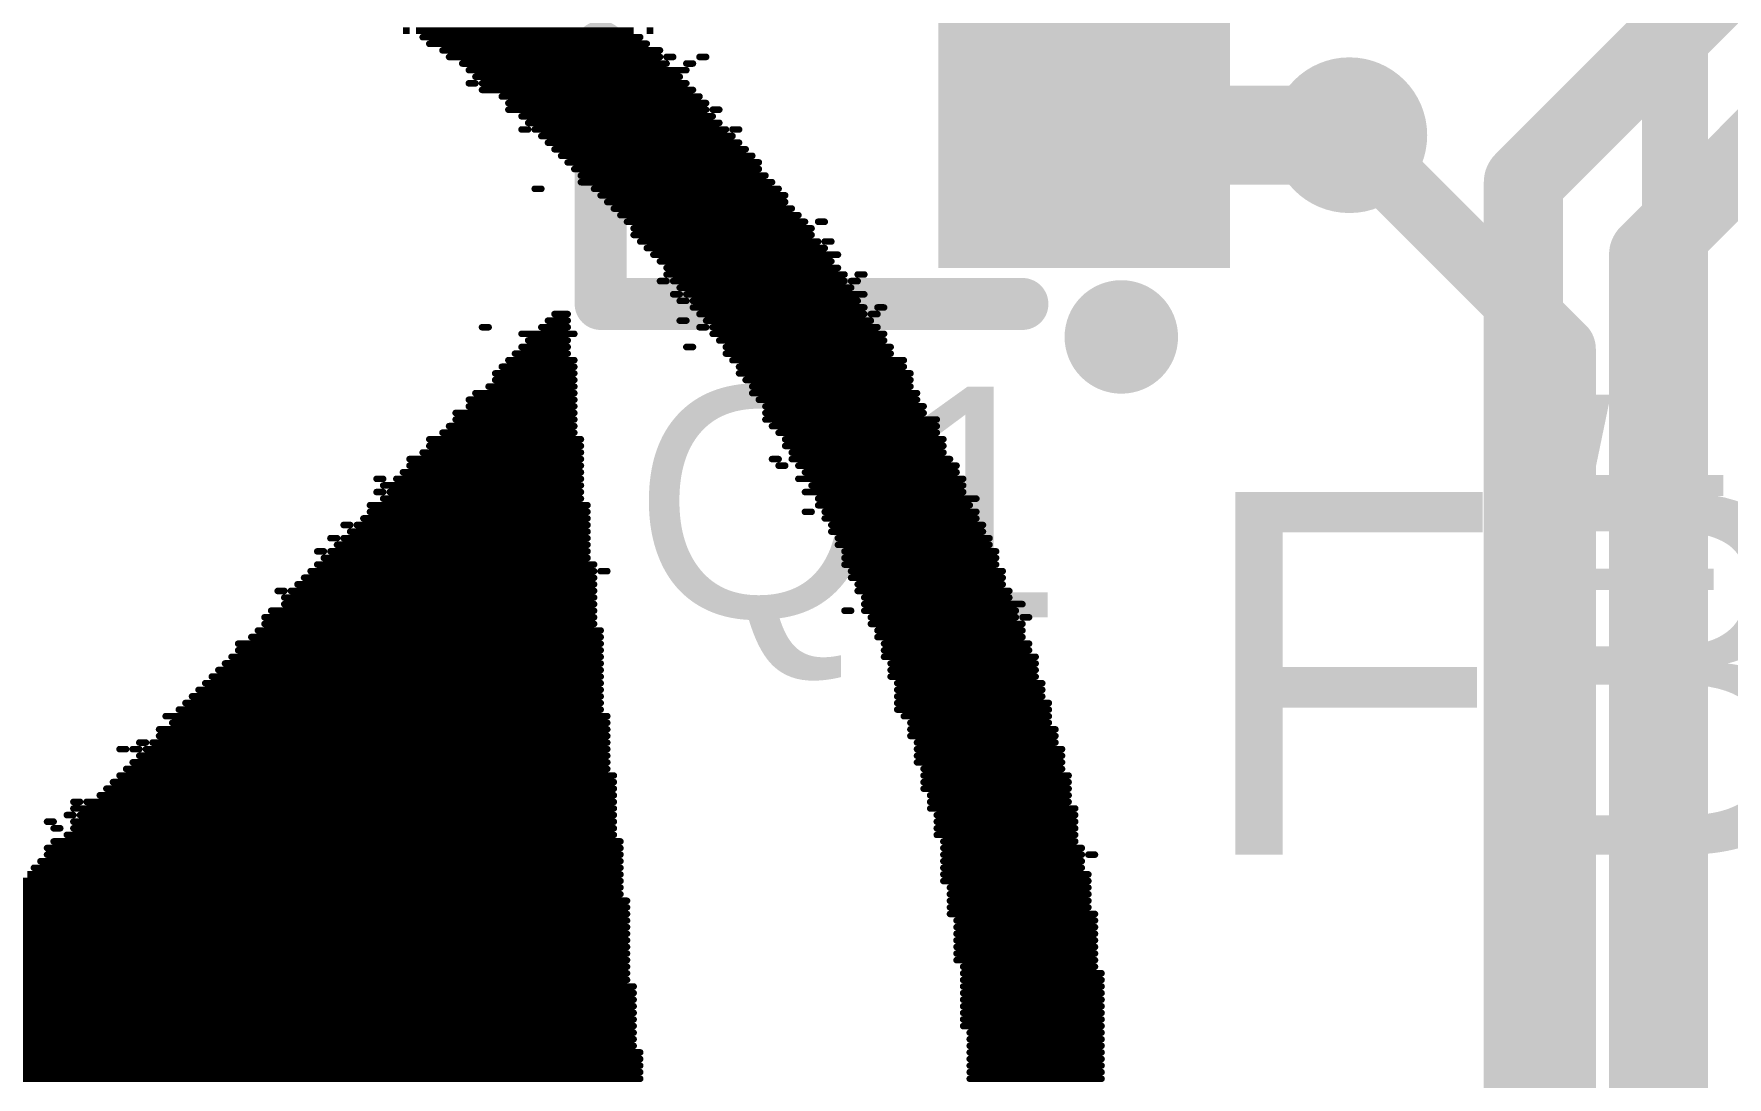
# Model space of a CAD drawing. Header units: millimetres. Extents: x -1.41 to 1.31, y -0.13 to 2.68.
# Drawn here: x 0.245 to 0.5019, y 1.8962 to 2.0545 of the extents above; entities that cross this region are included whole.
import ezdxf

# ---------------------------------------------------------------- set-up
doc = ezdxf.new("R2010")
doc.units = ezdxf.units.MM
doc.header["$MEASUREMENT"] = 0
for name, color, linetype in [('BottomLayer', 5, 'Continuous'), ('BottomOverlay', 54, 'Continuous'), ('Mechanical2', 216, 'Continuous'), ('TopLayer', 1, 'Continuous'), ('TopOverlay', 2, 'Continuous'), ('TopPaste', 8, 'Continuous'), ('TopSolder', 216, 'Continuous'), ('ViaHoleLayer', 16, 'Continuous')]:
    doc.layers.add(name, color=color, linetype=linetype)
doc.styles.add('Arial', font='', dxfattribs={"height": 0.2})
doc.styles.get('Arial').set_extended_font_data('Arial')

# ---------------------------------------------------------------- blocks, each defined once
blk = doc.blocks.new('SOT_23_61')
at = {"layer": 'TopLayer'}
for points in [[(-0.01614, 0.05748), (0.01614, 0.05748), (0.01614, 0.02126), (-0.01614, 0.02126)], [(-0.05354, -0.02126), (-0.02126, -0.02126), (-0.02126, -0.05748), (-0.05354, -0.05748)], [(0.02126, -0.02126), (0.05354, -0.02126), (0.05354, -0.05748), (0.02126, -0.05748)]]:
    blk.add_hatch(color=1, dxfattribs=at).paths.add_polyline_path(points)
at = {"layer": 'TopPaste'}
for points in [[(-0.01614, 0.05748), (0.01614, 0.05748), (0.01614, 0.02126), (-0.01614, 0.02126)], [(-0.05354, -0.02126), (-0.02126, -0.02126), (-0.02126, -0.05748), (-0.05354, -0.05748)], [(0.02126, -0.02126), (0.05354, -0.02126), (0.05354, -0.05748), (0.02126, -0.05748)]]:
    blk.add_hatch(color=8, dxfattribs=at).paths.add_polyline_path(points)
at = {"layer": 'TopSolder'}
for points in [[(-0.02014, 0.06148), (0.02014, 0.06148), (0.02014, 0.01726), (-0.02014, 0.01726)], [(-0.05754, -0.01726), (-0.01726, -0.01726), (-0.01726, -0.06148), (-0.05754, -0.06148)], [(0.01726, -0.01726), (0.05754, -0.01726), (0.05754, -0.06148), (0.01726, -0.06148)]]:
    blk.add_hatch(color=216, dxfattribs=at).paths.add_polyline_path(points)
at = {"layer": 'TopOverlay', "const_width": 0.00787}
for points in [[(-0.063, 0.034), (-0.063, -0.03)], [(-0.063, 0.034), (-0.024, 0.034)], [(0.024, 0.034), (0.063, 0.034)], [(0.063, 0.034), (0.063, -0.03)], [(-0.013, -0.033), (0.013, -0.033)]]:
    blk.add_lwpolyline(points, dxfattribs=at)
at = {"layer": 'TopOverlay'}
for points, const_width in [([(-0.06497, 0.034, 1), (-0.06103, 0.034, 1)], 0.00394), ([(-0.06497, 0.034, 1), (-0.06103, 0.034, 1)], 0.00394), ([(-0.02597, 0.034, 1), (-0.02203, 0.034, 1)], 0.00394), ([(0.02203, 0.034, 1), (0.02597, 0.034, 1)], 0.00394), ([(0.06103, 0.034, 1), (0.06497, 0.034, 1)], 0.00394), ([(0.06103, 0.034, 1), (0.06497, 0.034, 1)], 0.00394), ([(-0.06497, -0.03, 1), (-0.06103, -0.03, 1)], 0.00394), ([(0.06103, -0.03, 1), (0.06497, -0.03, 1)], 0.00394), ([(-0.01497, -0.033, 1), (-0.01103, -0.033, 1)], 0.00394), ([(0.01103, -0.033, 1), (0.01497, -0.033, 1)], 0.00394), ([(-0.06439, -0.045, 1), (-0.07161, -0.045, 1)], 0.01), ([(-0.07411, -0.045, 1), (-0.06911, -0.045, 1)], 0.005), ([(-0.06689, -0.045, 1), (-0.06189, -0.045, 1)], 0.005)]:
    blk.add_lwpolyline(points, format="xyb", close=True, dxfattribs=dict(at, const_width=const_width))

msp = doc.modelspace()

# ---------------------------------------------------------------- hatches: boundary and pattern name
at = {"layer": 'BottomLayer'}
h = msp.add_hatch(color=5, dxfattribs=at)
edge = h.paths.add_edge_path()
edge.add_arc((0.4446, 2.03913), 0.01181, 0, 360)
at = {"layer": 'TopLayer'}
h = msp.add_hatch(color=1, dxfattribs=at)
edge = h.paths.add_edge_path()
edge.add_arc((0.4446, 2.03913), 0.01181, 0, 360)
at = {"layer": 'ViaHoleLayer'}
h = msp.add_hatch(color=16, dxfattribs=at)
edge = h.paths.add_edge_path()
edge.add_arc((0.4446, 2.03913), 0.00591, 0, 360)

# ---------------------------------------------------------------- linework, layer by layer
at = {"layer": 'BottomLayer', "const_width": 0.01}
for points in [[(0.494, 1.343), (0.494, 2.13472)], [(0.4446, 2.03913), (0.477, 2.00672)], [(0.477, 1.351), (0.477, 2.00672)]]:
    msp.add_lwpolyline(points, dxfattribs=at)
at = {"layer": 'BottomLayer', "const_width": 0.005}
for points in [[(0.4421, 2.03913, 1), (0.4471, 2.03913, 1)], [(0.4745, 2.00672, 1), (0.4795, 2.00672, 1)], [(0.4745, 2.00672, 1), (0.4795, 2.00672, 1)]]:
    msp.add_lwpolyline(points, format="xyb", close=True, dxfattribs=at)
at = {"layer": 'BottomOverlay', "const_width": 0.001}
for points in [[(0.301, 2.055), (0.302, 2.055)], [(0.303, 2.055), (0.336, 2.055)], [(0.338, 2.055), (0.339, 2.055)], [(0.304, 2.054), (0.337, 2.054)], [(0.305, 2.053), (0.338, 2.053)], [(0.307, 2.052), (0.34, 2.052)], [(0.308, 2.051), (0.34, 2.051)], [(0.31, 2.05), (0.341, 2.05)], [(0.341, 2.051), (0.342, 2.051)], [(0.344, 2.05), (0.345, 2.05)], [(0.346, 2.051), (0.347, 2.051)], [(0.311, 2.049), (0.344, 2.049)], [(0.312, 2.048), (0.343, 2.048)], [(0.311, 2.047), (0.312, 2.047)], [(0.313, 2.047), (0.344, 2.047)], [(0.313, 2.046), (0.345, 2.046)], [(0.316, 2.045), (0.346, 2.045)], [(0.317, 2.044), (0.347, 2.044)], [(0.317, 2.043), (0.347, 2.043)], [(0.348, 2.043), (0.349, 2.043)], [(0.319, 2.042), (0.348, 2.042)], [(0.319, 2.04), (0.32, 2.04)], [(0.32, 2.041), (0.349, 2.041)], [(0.321, 2.04), (0.35, 2.04)], [(0.351, 2.04), (0.352, 2.04)], [(0.322, 2.039), (0.351, 2.039)], [(0.323, 2.038), (0.352, 2.038)], [(0.324, 2.037), (0.353, 2.037)], [(0.325, 2.036), (0.354, 2.036)], [(0.326, 2.035), (0.355, 2.035)], [(0.327, 2.034), (0.355, 2.034)], [(0.328, 2.033), (0.356, 2.033)], [(0.328, 2.032), (0.357, 2.032)], [(0.321, 2.031), (0.322, 2.031)], [(0.33, 2.031), (0.358, 2.031)], [(0.331, 2.03), (0.359, 2.03)], [(0.332, 2.029), (0.359, 2.029)], [(0.333, 2.028), (0.36, 2.028)], [(0.334, 2.027), (0.361, 2.027)], [(0.335, 2.026), (0.362, 2.026)], [(0.336, 2.025), (0.363, 2.025)], [(0.364, 2.026), (0.365, 2.026)], [(0.336, 2.024), (0.363, 2.024)], [(0.337, 2.023), (0.364, 2.023)], [(0.338, 2.022), (0.365, 2.022)], [(0.365, 2.023), (0.366, 2.023)], [(0.339, 2.021), (0.367, 2.021)], [(0.34, 2.02), (0.366, 2.02)], [(0.341, 2.019), (0.367, 2.019)], [(0.34, 2.017), (0.341, 2.017)], [(0.341, 2.018), (0.368, 2.018)], [(0.342, 2.017), (0.368, 2.017)], [(0.369, 2.017), (0.37, 2.017)], [(0.37, 2.018), (0.371, 2.018)], [(0.342, 2.015), (0.343, 2.015)], [(0.343, 2.016), (0.369, 2.016)], [(0.343, 2.014), (0.344, 2.014)], [(0.344, 2.015), (0.371, 2.015)], [(0.345, 2.014), (0.37, 2.014)], [(0.324, 2.012), (0.326, 2.012)], [(0.345, 2.013), (0.371, 2.013)], [(0.346, 2.012), (0.371, 2.012)], [(0.372, 2.012), (0.373, 2.012)], [(0.373, 2.013), (0.374, 2.013)], [(0.313, 2.01), (0.314, 2.01)], [(0.319, 2.009), (0.327, 2.009)], [(0.322, 2.01), (0.326, 2.01)], [(0.323, 2.011), (0.326, 2.011)], [(0.343, 2.011), (0.344, 2.011)], [(0.346, 2.01), (0.347, 2.01)], [(0.347, 2.011), (0.372, 2.011)], [(0.348, 2.01), (0.373, 2.01)], [(0.348, 2.009), (0.374, 2.009)], [(0.319, 2.007), (0.326, 2.007)], [(0.32, 2.008), (0.326, 2.008)], [(0.344, 2.007), (0.345, 2.007)], [(0.349, 2.008), (0.374, 2.008)], [(0.35, 2.007), (0.375, 2.007)], [(0.316, 2.004), (0.327, 2.004)], [(0.317, 2.005), (0.327, 2.005)], [(0.318, 2.006), (0.326, 2.006)], [(0.35, 2.006), (0.375, 2.006)], [(0.351, 2.005), (0.377, 2.005)], [(0.352, 2.004), (0.377, 2.004)], [(0.314, 2.001), (0.327, 2.001)], [(0.315, 2.003), (0.327, 2.003)], [(0.315, 2.002), (0.327, 2.002)], [(0.352, 2.003), (0.378, 2.003)], [(0.353, 2.002), (0.378, 2.002)], [(0.354, 2.001), (0.378, 2.001)], [(0.311, 1.999), (0.327, 1.999)], [(0.312, 2), (0.327, 2)], [(0.354, 2), (0.379, 2)], [(0.355, 1.999), (0.379, 1.999)], [(0.309, 1.997), (0.327, 1.997)], [(0.309, 1.996), (0.327, 1.996)], [(0.311, 1.998), (0.327, 1.998)], [(0.356, 1.998), (0.38, 1.998)], [(0.356, 1.997), (0.38, 1.997)], [(0.356, 1.996), (0.382, 1.996)], [(0.307, 1.994), (0.327, 1.994)], [(0.308, 1.995), (0.327, 1.995)], [(0.357, 1.995), (0.382, 1.995)], [(0.358, 1.994), (0.382, 1.994)], [(0.304, 1.991), (0.328, 1.991)], [(0.305, 1.993), (0.328, 1.993)], [(0.305, 1.992), (0.328, 1.992)], [(0.359, 1.993), (0.383, 1.993)], [(0.359, 1.992), (0.383, 1.992)], [(0.36, 1.991), (0.383, 1.991)], [(0.302, 1.99), (0.328, 1.99)], [(0.302, 1.989), (0.328, 1.989)], [(0.357, 1.99), (0.358, 1.99)], [(0.358, 1.989), (0.359, 1.989)], [(0.36, 1.99), (0.384, 1.99)], [(0.361, 1.989), (0.385, 1.989)], [(0.297, 1.987), (0.298, 1.987)], [(0.298, 1.986), (0.328, 1.986)], [(0.3, 1.987), (0.328, 1.987)], [(0.301, 1.988), (0.328, 1.988)], [(0.361, 1.987), (0.386, 1.987)], [(0.362, 1.988), (0.385, 1.988)], [(0.363, 1.986), (0.386, 1.986)], [(0.296, 1.983), (0.329, 1.983)], [(0.297, 1.985), (0.298, 1.985)], [(0.298, 1.984), (0.328, 1.984)], [(0.299, 1.985), (0.328, 1.985)], [(0.362, 1.985), (0.386, 1.985)], [(0.364, 1.984), (0.388, 1.984)], [(0.364, 1.983), (0.387, 1.983)], [(0.295, 1.981), (0.329, 1.981)], [(0.296, 1.982), (0.329, 1.982)], [(0.362, 1.982), (0.363, 1.982)], [(0.365, 1.982), (0.388, 1.982)], [(0.365, 1.981), (0.388, 1.981)], [(0.29, 1.978), (0.291, 1.978)], [(0.292, 1.98), (0.293, 1.98)], [(0.292, 1.978), (0.329, 1.978)], [(0.293, 1.979), (0.329, 1.979)], [(0.294, 1.98), (0.329, 1.98)], [(0.366, 1.98), (0.389, 1.98)], [(0.366, 1.979), (0.389, 1.979)], [(0.367, 1.978), (0.39, 1.978)], [(0.288, 1.976), (0.289, 1.976)], [(0.29, 1.976), (0.329, 1.976)], [(0.291, 1.977), (0.329, 1.977)], [(0.367, 1.977), (0.39, 1.977)], [(0.368, 1.976), (0.391, 1.976)], [(0.287, 1.973), (0.33, 1.973)], [(0.288, 1.974), (0.33, 1.974)], [(0.289, 1.975), (0.329, 1.975)], [(0.331, 1.973), (0.332, 1.973)], [(0.368, 1.975), (0.391, 1.975)], [(0.368, 1.974), (0.391, 1.974)], [(0.369, 1.973), (0.392, 1.973)], [(0.285, 1.971), (0.33, 1.971)], [(0.286, 1.972), (0.33, 1.972)], [(0.369, 1.972), (0.392, 1.972)], [(0.37, 1.971), (0.392, 1.971)], [(0.282, 1.97), (0.283, 1.97)], [(0.283, 1.969), (0.33, 1.969)], [(0.283, 1.968), (0.33, 1.968)], [(0.284, 1.97), (0.33, 1.97)], [(0.37, 1.97), (0.393, 1.97)], [(0.371, 1.969), (0.393, 1.969)], [(0.371, 1.968), (0.395, 1.968)], [(0.28, 1.966), (0.33, 1.966)], [(0.28, 1.965), (0.33, 1.965)], [(0.281, 1.967), (0.33, 1.967)], [(0.368, 1.967), (0.369, 1.967)], [(0.371, 1.967), (0.394, 1.967)], [(0.372, 1.966), (0.394, 1.966)], [(0.372, 1.965), (0.395, 1.965)], [(0.395, 1.966), (0.396, 1.966)], [(0.278, 1.963), (0.331, 1.963)], [(0.279, 1.964), (0.331, 1.964)], [(0.373, 1.964), (0.395, 1.964)], [(0.373, 1.963), (0.395, 1.963)], [(0.275, 1.96), (0.331, 1.96)], [(0.276, 1.962), (0.331, 1.962)], [(0.276, 1.961), (0.331, 1.961)], [(0.374, 1.962), (0.396, 1.962)], [(0.374, 1.961), (0.396, 1.961)], [(0.374, 1.96), (0.397, 1.96)], [(0.273, 1.958), (0.331, 1.958)], [(0.274, 1.959), (0.331, 1.959)], [(0.375, 1.959), (0.397, 1.959)], [(0.375, 1.958), (0.397, 1.958)], [(0.27, 1.955), (0.331, 1.955)], [(0.271, 1.956), (0.331, 1.956)], [(0.272, 1.957), (0.331, 1.957)], [(0.375, 1.957), (0.397, 1.957)], [(0.376, 1.956), (0.398, 1.956)], [(0.376, 1.955), (0.398, 1.955)], [(0.268, 1.953), (0.331, 1.953)], [(0.269, 1.954), (0.331, 1.954)], [(0.376, 1.954), (0.398, 1.954)], [(0.376, 1.953), (0.399, 1.953)], [(0.265, 1.951), (0.332, 1.951)], [(0.266, 1.95), (0.332, 1.95)], [(0.267, 1.952), (0.331, 1.952)], [(0.376, 1.952), (0.399, 1.952)], [(0.377, 1.951), (0.399, 1.951)], [(0.378, 1.95), (0.399, 1.95)], [(0.261, 1.947), (0.262, 1.947)], [(0.263, 1.947), (0.332, 1.947)], [(0.264, 1.949), (0.332, 1.949)], [(0.264, 1.948), (0.332, 1.948)], [(0.378, 1.949), (0.4, 1.949)], [(0.378, 1.948), (0.4, 1.948)], [(0.379, 1.947), (0.4, 1.947)], [(0.258, 1.946), (0.259, 1.946)], [(0.26, 1.946), (0.261, 1.946)], [(0.261, 1.945), (0.332, 1.945)], [(0.262, 1.946), (0.332, 1.946)], [(0.379, 1.946), (0.401, 1.946)], [(0.379, 1.945), (0.401, 1.945)], [(0.258, 1.942), (0.333, 1.942)], [(0.259, 1.943), (0.332, 1.943)], [(0.26, 1.944), (0.332, 1.944)], [(0.379, 1.944), (0.401, 1.944)], [(0.38, 1.943), (0.401, 1.943)], [(0.38, 1.942), (0.402, 1.942)], [(0.256, 1.94), (0.333, 1.94)], [(0.257, 1.941), (0.333, 1.941)], [(0.38, 1.941), (0.402, 1.941)], [(0.38, 1.94), (0.402, 1.94)], [(0.251, 1.938), (0.252, 1.938)], [(0.251, 1.937), (0.333, 1.937)], [(0.253, 1.938), (0.333, 1.938)], [(0.255, 1.939), (0.333, 1.939)], [(0.381, 1.939), (0.402, 1.939)], [(0.381, 1.938), (0.402, 1.938)], [(0.381, 1.937), (0.403, 1.937)], [(0.247, 1.935), (0.248, 1.935)], [(0.25, 1.936), (0.251, 1.936)], [(0.251, 1.935), (0.333, 1.935)], [(0.252, 1.936), (0.333, 1.936)], [(0.382, 1.936), (0.403, 1.936)], [(0.382, 1.935), (0.403, 1.935)], [(0.248, 1.934), (0.249, 1.934)], [(0.248, 1.932), (0.334, 1.932)], [(0.25, 1.933), (0.333, 1.933)], [(0.251, 1.934), (0.333, 1.934)], [(0.382, 1.934), (0.403, 1.934)], [(0.382, 1.933), (0.403, 1.933)], [(0.383, 1.932), (0.403, 1.932)], [(0.246, 1.929), (0.334, 1.929)], [(0.247, 1.931), (0.334, 1.931)], [(0.247, 1.93), (0.334, 1.93)], [(0.383, 1.931), (0.404, 1.931)], [(0.383, 1.93), (0.404, 1.93)], [(0.383, 1.929), (0.404, 1.929)], [(0.405, 1.93), (0.406, 1.93)], [(0.244, 1.927), (0.334, 1.927)], [(0.245, 1.928), (0.334, 1.928)], [(0.383, 1.928), (0.404, 1.928)], [(0.383, 1.927), (0.405, 1.927)], [(0.241, 1.924), (0.334, 1.924)], [(0.242, 1.925), (0.334, 1.925)], [(0.243, 1.926), (0.334, 1.926)], [(0.383, 1.926), (0.405, 1.926)], [(0.384, 1.925), (0.405, 1.925)], [(0.384, 1.924), (0.405, 1.924)], [(0.239, 1.922), (0.335, 1.922)], [(0.24, 1.923), (0.335, 1.923)], [(0.384, 1.923), (0.405, 1.923)], [(0.384, 1.922), (0.405, 1.922)], [(0.236, 1.919), (0.335, 1.919)], [(0.237, 1.92), (0.335, 1.92)], [(0.238, 1.921), (0.335, 1.921)], [(0.384, 1.921), (0.406, 1.921)], [(0.385, 1.92), (0.406, 1.92)], [(0.385, 1.919), (0.406, 1.919)], [(0.234, 1.917), (0.335, 1.917)], [(0.235, 1.918), (0.335, 1.918)], [(0.385, 1.918), (0.406, 1.918)], [(0.385, 1.917), (0.406, 1.917)], [(0.232, 1.915), (0.335, 1.915)], [(0.232, 1.914), (0.335, 1.914)], [(0.233, 1.916), (0.335, 1.916)], [(0.385, 1.916), (0.406, 1.916)], [(0.385, 1.915), (0.406, 1.915)], [(0.385, 1.914), (0.406, 1.914)], [(0.123, 1.912), (0.335, 1.912)], [(0.125, 1.911), (0.335, 1.911)], [(0.231, 1.913), (0.335, 1.913)], [(0.386, 1.913), (0.406, 1.913)], [(0.386, 1.912), (0.407, 1.912)], [(0.386, 1.911), (0.407, 1.911)], [(0.126, 1.91), (0.336, 1.91)], [(0.127, 1.909), (0.336, 1.909)], [(0.386, 1.91), (0.407, 1.91)], [(0.386, 1.909), (0.407, 1.909)], [(0.128, 1.908), (0.336, 1.908)], [(0.128, 1.907), (0.336, 1.907)], [(0.129, 1.906), (0.336, 1.906)], [(0.386, 1.908), (0.407, 1.908)], [(0.386, 1.907), (0.407, 1.907)], [(0.386, 1.906), (0.407, 1.906)], [(0.131, 1.905), (0.336, 1.905)], [(0.132, 1.904), (0.336, 1.904)], [(0.386, 1.905), (0.407, 1.905)], [(0.386, 1.904), (0.407, 1.904)], [(0.132, 1.903), (0.336, 1.903)], [(0.133, 1.902), (0.336, 1.902)], [(0.134, 1.901), (0.336, 1.901)], [(0.387, 1.903), (0.407, 1.903)], [(0.387, 1.902), (0.407, 1.902)], [(0.387, 1.901), (0.407, 1.901)], [(0.135, 1.9), (0.337, 1.9)], [(0.136, 1.899), (0.337, 1.899)], [(0.387, 1.9), (0.407, 1.9)], [(0.387, 1.899), (0.407, 1.899)], [(0.136, 1.898), (0.337, 1.898)], [(0.137, 1.897), (0.337, 1.897)], [(0.138, 1.896), (0.337, 1.896)], [(0.387, 1.898), (0.407, 1.898)], [(0.387, 1.897), (0.407, 1.897)], [(0.387, 1.896), (0.407, 1.896)]]:
    msp.add_lwpolyline(points, dxfattribs=at)
at = {"layer": 'BottomOverlay', "const_width": 0.0005}
for points in [[(0.30375, 2.054, 1), (0.30425, 2.054, 1)], [(0.30475, 2.053, 1), (0.30525, 2.053, 1)], [(0.33675, 2.054, 1), (0.33725, 2.054, 1)], [(0.33775, 2.053, 1), (0.33825, 2.053, 1)], [(0.30675, 2.052, 1), (0.30725, 2.052, 1)], [(0.30775, 2.051, 1), (0.30825, 2.051, 1)], [(0.30975, 2.05, 1), (0.31025, 2.05, 1)], [(0.33975, 2.052, 1), (0.34025, 2.052, 1)], [(0.33975, 2.051, 1), (0.34025, 2.051, 1)], [(0.34075, 2.051, 1), (0.34125, 2.051, 1)], [(0.34075, 2.05, 1), (0.34125, 2.05, 1)], [(0.34175, 2.051, 1), (0.34225, 2.051, 1)], [(0.34375, 2.05, 1), (0.34425, 2.05, 1)], [(0.34475, 2.05, 1), (0.34525, 2.05, 1)], [(0.34575, 2.051, 1), (0.34625, 2.051, 1)], [(0.34675, 2.051, 1), (0.34725, 2.051, 1)], [(0.31075, 2.049, 1), (0.31125, 2.049, 1)], [(0.31175, 2.048, 1), (0.31225, 2.048, 1)], [(0.34275, 2.048, 1), (0.34325, 2.048, 1)], [(0.34375, 2.049, 1), (0.34425, 2.049, 1)], [(0.31075, 2.047, 1), (0.31125, 2.047, 1)], [(0.31175, 2.047, 1), (0.31225, 2.047, 1)], [(0.31275, 2.047, 1), (0.31325, 2.047, 1)], [(0.31275, 2.046, 1), (0.31325, 2.046, 1)], [(0.31575, 2.045, 1), (0.31625, 2.045, 1)], [(0.34375, 2.047, 1), (0.34425, 2.047, 1)], [(0.34475, 2.046, 1), (0.34525, 2.046, 1)], [(0.34575, 2.045, 1), (0.34625, 2.045, 1)], [(0.31675, 2.044, 1), (0.31725, 2.044, 1)], [(0.31675, 2.043, 1), (0.31725, 2.043, 1)], [(0.34675, 2.044, 1), (0.34725, 2.044, 1)], [(0.34675, 2.043, 1), (0.34725, 2.043, 1)], [(0.34775, 2.043, 1), (0.34825, 2.043, 1)], [(0.34875, 2.043, 1), (0.34925, 2.043, 1)], [(0.31875, 2.042, 1), (0.31925, 2.042, 1)], [(0.31875, 2.04, 1), (0.31925, 2.04, 1)], [(0.31975, 2.041, 1), (0.32025, 2.041, 1)], [(0.31975, 2.04, 1), (0.32025, 2.04, 1)], [(0.32075, 2.04, 1), (0.32125, 2.04, 1)], [(0.34775, 2.042, 1), (0.34825, 2.042, 1)], [(0.34875, 2.041, 1), (0.34925, 2.041, 1)], [(0.34975, 2.04, 1), (0.35025, 2.04, 1)], [(0.35075, 2.04, 1), (0.35125, 2.04, 1)], [(0.35175, 2.04, 1), (0.35225, 2.04, 1)], [(0.32175, 2.039, 1), (0.32225, 2.039, 1)], [(0.32275, 2.038, 1), (0.32325, 2.038, 1)], [(0.32375, 2.037, 1), (0.32425, 2.037, 1)], [(0.35075, 2.039, 1), (0.35125, 2.039, 1)], [(0.35175, 2.038, 1), (0.35225, 2.038, 1)], [(0.35275, 2.037, 1), (0.35325, 2.037, 1)], [(0.32475, 2.036, 1), (0.32525, 2.036, 1)], [(0.32575, 2.035, 1), (0.32625, 2.035, 1)], [(0.35375, 2.036, 1), (0.35425, 2.036, 1)], [(0.35475, 2.035, 1), (0.35525, 2.035, 1)], [(0.32675, 2.034, 1), (0.32725, 2.034, 1)], [(0.32775, 2.033, 1), (0.32825, 2.033, 1)], [(0.32775, 2.032, 1), (0.32825, 2.032, 1)], [(0.35475, 2.034, 1), (0.35525, 2.034, 1)], [(0.35575, 2.033, 1), (0.35625, 2.033, 1)], [(0.35675, 2.032, 1), (0.35725, 2.032, 1)], [(0.32075, 2.031, 1), (0.32125, 2.031, 1)], [(0.32175, 2.031, 1), (0.32225, 2.031, 1)], [(0.32975, 2.031, 1), (0.33025, 2.031, 1)], [(0.33075, 2.03, 1), (0.33125, 2.03, 1)], [(0.35775, 2.031, 1), (0.35825, 2.031, 1)], [(0.35875, 2.03, 1), (0.35925, 2.03, 1)], [(0.33175, 2.029, 1), (0.33225, 2.029, 1)], [(0.33275, 2.028, 1), (0.33325, 2.028, 1)], [(0.33375, 2.027, 1), (0.33425, 2.027, 1)], [(0.35875, 2.029, 1), (0.35925, 2.029, 1)], [(0.35975, 2.028, 1), (0.36025, 2.028, 1)], [(0.36075, 2.027, 1), (0.36125, 2.027, 1)], [(0.33475, 2.026, 1), (0.33525, 2.026, 1)], [(0.33575, 2.025, 1), (0.33625, 2.025, 1)], [(0.36175, 2.026, 1), (0.36225, 2.026, 1)], [(0.36275, 2.025, 1), (0.36325, 2.025, 1)], [(0.36375, 2.026, 1), (0.36425, 2.026, 1)], [(0.36475, 2.026, 1), (0.36525, 2.026, 1)], [(0.33575, 2.024, 1), (0.33625, 2.024, 1)], [(0.33675, 2.023, 1), (0.33725, 2.023, 1)], [(0.33775, 2.022, 1), (0.33825, 2.022, 1)], [(0.36275, 2.024, 1), (0.36325, 2.024, 1)], [(0.36375, 2.023, 1), (0.36425, 2.023, 1)], [(0.36475, 2.023, 1), (0.36525, 2.023, 1)], [(0.36475, 2.022, 1), (0.36525, 2.022, 1)], [(0.36575, 2.023, 1), (0.36625, 2.023, 1)], [(0.33875, 2.021, 1), (0.33925, 2.021, 1)], [(0.33975, 2.02, 1), (0.34025, 2.02, 1)], [(0.34075, 2.019, 1), (0.34125, 2.019, 1)], [(0.36575, 2.02, 1), (0.36625, 2.02, 1)], [(0.36675, 2.021, 1), (0.36725, 2.021, 1)], [(0.36675, 2.019, 1), (0.36725, 2.019, 1)], [(0.33975, 2.017, 1), (0.34025, 2.017, 1)], [(0.34075, 2.018, 1), (0.34125, 2.018, 1)], [(0.34075, 2.017, 1), (0.34125, 2.017, 1)], [(0.34175, 2.017, 1), (0.34225, 2.017, 1)], [(0.36775, 2.018, 1), (0.36825, 2.018, 1)], [(0.36775, 2.017, 1), (0.36825, 2.017, 1)], [(0.36875, 2.017, 1), (0.36925, 2.017, 1)], [(0.36975, 2.018, 1), (0.37025, 2.018, 1)], [(0.36975, 2.017, 1), (0.37025, 2.017, 1)], [(0.37075, 2.018, 1), (0.37125, 2.018, 1)], [(0.34175, 2.015, 1), (0.34225, 2.015, 1)], [(0.34275, 2.016, 1), (0.34325, 2.016, 1)], [(0.34275, 2.015, 1), (0.34325, 2.015, 1)], [(0.34275, 2.014, 1), (0.34325, 2.014, 1)], [(0.34375, 2.015, 1), (0.34425, 2.015, 1)], [(0.34375, 2.014, 1), (0.34425, 2.014, 1)], [(0.34475, 2.014, 1), (0.34525, 2.014, 1)], [(0.36875, 2.016, 1), (0.36925, 2.016, 1)], [(0.36975, 2.014, 1), (0.37025, 2.014, 1)], [(0.37075, 2.015, 1), (0.37125, 2.015, 1)], [(0.32375, 2.012, 1), (0.32425, 2.012, 1)], [(0.32575, 2.012, 1), (0.32625, 2.012, 1)], [(0.34475, 2.013, 1), (0.34525, 2.013, 1)], [(0.34575, 2.012, 1), (0.34625, 2.012, 1)], [(0.37075, 2.013, 1), (0.37125, 2.013, 1)], [(0.37075, 2.012, 1), (0.37125, 2.012, 1)], [(0.37175, 2.012, 1), (0.37225, 2.012, 1)], [(0.37275, 2.013, 1), (0.37325, 2.013, 1)], [(0.37275, 2.012, 1), (0.37325, 2.012, 1)], [(0.37375, 2.013, 1), (0.37425, 2.013, 1)], [(0.31275, 2.01, 1), (0.31325, 2.01, 1)], [(0.31375, 2.01, 1), (0.31425, 2.01, 1)], [(0.31875, 2.009, 1), (0.31925, 2.009, 1)], [(0.32175, 2.01, 1), (0.32225, 2.01, 1)], [(0.32275, 2.011, 1), (0.32325, 2.011, 1)], [(0.32575, 2.011, 1), (0.32625, 2.011, 1)], [(0.32575, 2.01, 1), (0.32625, 2.01, 1)], [(0.32675, 2.009, 1), (0.32725, 2.009, 1)], [(0.34275, 2.011, 1), (0.34325, 2.011, 1)], [(0.34375, 2.011, 1), (0.34425, 2.011, 1)], [(0.34575, 2.01, 1), (0.34625, 2.01, 1)], [(0.34675, 2.011, 1), (0.34725, 2.011, 1)], [(0.34675, 2.01, 1), (0.34725, 2.01, 1)], [(0.34775, 2.01, 1), (0.34825, 2.01, 1)], [(0.34775, 2.009, 1), (0.34825, 2.009, 1)], [(0.37175, 2.011, 1), (0.37225, 2.011, 1)], [(0.37275, 2.01, 1), (0.37325, 2.01, 1)], [(0.37375, 2.009, 1), (0.37425, 2.009, 1)], [(0.31875, 2.007, 1), (0.31925, 2.007, 1)], [(0.31975, 2.008, 1), (0.32025, 2.008, 1)], [(0.32575, 2.008, 1), (0.32625, 2.008, 1)], [(0.32575, 2.007, 1), (0.32625, 2.007, 1)], [(0.34375, 2.007, 1), (0.34425, 2.007, 1)], [(0.34475, 2.007, 1), (0.34525, 2.007, 1)], [(0.34875, 2.008, 1), (0.34925, 2.008, 1)], [(0.34975, 2.007, 1), (0.35025, 2.007, 1)], [(0.37375, 2.008, 1), (0.37425, 2.008, 1)], [(0.37475, 2.007, 1), (0.37525, 2.007, 1)], [(0.31575, 2.004, 1), (0.31625, 2.004, 1)], [(0.31675, 2.005, 1), (0.31725, 2.005, 1)], [(0.31775, 2.006, 1), (0.31825, 2.006, 1)], [(0.32575, 2.006, 1), (0.32625, 2.006, 1)], [(0.32675, 2.005, 1), (0.32725, 2.005, 1)], [(0.32675, 2.004, 1), (0.32725, 2.004, 1)], [(0.34975, 2.006, 1), (0.35025, 2.006, 1)], [(0.35075, 2.005, 1), (0.35125, 2.005, 1)], [(0.35175, 2.004, 1), (0.35225, 2.004, 1)], [(0.37475, 2.006, 1), (0.37525, 2.006, 1)], [(0.37675, 2.005, 1), (0.37725, 2.005, 1)], [(0.37675, 2.004, 1), (0.37725, 2.004, 1)], [(0.31375, 2.001, 1), (0.31425, 2.001, 1)], [(0.31475, 2.003, 1), (0.31525, 2.003, 1)], [(0.31475, 2.002, 1), (0.31525, 2.002, 1)], [(0.32675, 2.003, 1), (0.32725, 2.003, 1)], [(0.32675, 2.002, 1), (0.32725, 2.002, 1)], [(0.32675, 2.001, 1), (0.32725, 2.001, 1)], [(0.35175, 2.003, 1), (0.35225, 2.003, 1)], [(0.35275, 2.002, 1), (0.35325, 2.002, 1)], [(0.35375, 2.001, 1), (0.35425, 2.001, 1)], [(0.37775, 2.003, 1), (0.37825, 2.003, 1)], [(0.37775, 2.002, 1), (0.37825, 2.002, 1)], [(0.37775, 2.001, 1), (0.37825, 2.001, 1)], [(0.31075, 1.999, 1), (0.31125, 1.999, 1)], [(0.31175, 2, 1), (0.31225, 2, 1)], [(0.32675, 2, 1), (0.32725, 2, 1)], [(0.32675, 1.999, 1), (0.32725, 1.999, 1)], [(0.35375, 2, 1), (0.35425, 2, 1)], [(0.35475, 1.999, 1), (0.35525, 1.999, 1)], [(0.37875, 2, 1), (0.37925, 2, 1)], [(0.37875, 1.999, 1), (0.37925, 1.999, 1)], [(0.30875, 1.997, 1), (0.30925, 1.997, 1)], [(0.30875, 1.996, 1), (0.30925, 1.996, 1)], [(0.31075, 1.998, 1), (0.31125, 1.998, 1)], [(0.32675, 1.998, 1), (0.32725, 1.998, 1)], [(0.32675, 1.997, 1), (0.32725, 1.997, 1)], [(0.32675, 1.996, 1), (0.32725, 1.996, 1)], [(0.35575, 1.998, 1), (0.35625, 1.998, 1)], [(0.35575, 1.997, 1), (0.35625, 1.997, 1)], [(0.35575, 1.996, 1), (0.35625, 1.996, 1)], [(0.37975, 1.998, 1), (0.38025, 1.998, 1)], [(0.37975, 1.997, 1), (0.38025, 1.997, 1)], [(0.38175, 1.996, 1), (0.38225, 1.996, 1)], [(0.30675, 1.994, 1), (0.30725, 1.994, 1)], [(0.30775, 1.995, 1), (0.30825, 1.995, 1)], [(0.32675, 1.995, 1), (0.32725, 1.995, 1)], [(0.32675, 1.994, 1), (0.32725, 1.994, 1)], [(0.35675, 1.995, 1), (0.35725, 1.995, 1)], [(0.35775, 1.994, 1), (0.35825, 1.994, 1)], [(0.38175, 1.995, 1), (0.38225, 1.995, 1)], [(0.38175, 1.994, 1), (0.38225, 1.994, 1)], [(0.30375, 1.991, 1), (0.30425, 1.991, 1)], [(0.30475, 1.993, 1), (0.30525, 1.993, 1)], [(0.30475, 1.992, 1), (0.30525, 1.992, 1)], [(0.32775, 1.993, 1), (0.32825, 1.993, 1)], [(0.32775, 1.992, 1), (0.32825, 1.992, 1)], [(0.32775, 1.991, 1), (0.32825, 1.991, 1)], [(0.35875, 1.993, 1), (0.35925, 1.993, 1)], [(0.35875, 1.992, 1), (0.35925, 1.992, 1)], [(0.35975, 1.991, 1), (0.36025, 1.991, 1)], [(0.38275, 1.993, 1), (0.38325, 1.993, 1)], [(0.38275, 1.992, 1), (0.38325, 1.992, 1)], [(0.38275, 1.991, 1), (0.38325, 1.991, 1)], [(0.30175, 1.99, 1), (0.30225, 1.99, 1)], [(0.30175, 1.989, 1), (0.30225, 1.989, 1)], [(0.32775, 1.99, 1), (0.32825, 1.99, 1)], [(0.32775, 1.989, 1), (0.32825, 1.989, 1)], [(0.35675, 1.99, 1), (0.35725, 1.99, 1)], [(0.35775, 1.99, 1), (0.35825, 1.99, 1)], [(0.35775, 1.989, 1), (0.35825, 1.989, 1)], [(0.35875, 1.989, 1), (0.35925, 1.989, 1)], [(0.35975, 1.99, 1), (0.36025, 1.99, 1)], [(0.36075, 1.989, 1), (0.36125, 1.989, 1)], [(0.38375, 1.99, 1), (0.38425, 1.99, 1)], [(0.38475, 1.989, 1), (0.38525, 1.989, 1)], [(0.29675, 1.987, 1), (0.29725, 1.987, 1)], [(0.29775, 1.987, 1), (0.29825, 1.987, 1)], [(0.29775, 1.986, 1), (0.29825, 1.986, 1)], [(0.29975, 1.987, 1), (0.30025, 1.987, 1)], [(0.30075, 1.988, 1), (0.30125, 1.988, 1)], [(0.32775, 1.988, 1), (0.32825, 1.988, 1)], [(0.32775, 1.987, 1), (0.32825, 1.987, 1)], [(0.32775, 1.986, 1), (0.32825, 1.986, 1)], [(0.36075, 1.987, 1), (0.36125, 1.987, 1)], [(0.36175, 1.988, 1), (0.36225, 1.988, 1)], [(0.36275, 1.986, 1), (0.36325, 1.986, 1)], [(0.38475, 1.988, 1), (0.38525, 1.988, 1)], [(0.38575, 1.987, 1), (0.38625, 1.987, 1)], [(0.38575, 1.986, 1), (0.38625, 1.986, 1)], [(0.29575, 1.983, 1), (0.29625, 1.983, 1)], [(0.29675, 1.985, 1), (0.29725, 1.985, 1)], [(0.29775, 1.985, 1), (0.29825, 1.985, 1)], [(0.29775, 1.984, 1), (0.29825, 1.984, 1)], [(0.29875, 1.985, 1), (0.29925, 1.985, 1)], [(0.32775, 1.985, 1), (0.32825, 1.985, 1)], [(0.32775, 1.984, 1), (0.32825, 1.984, 1)], [(0.32875, 1.983, 1), (0.32925, 1.983, 1)], [(0.36175, 1.985, 1), (0.36225, 1.985, 1)], [(0.36375, 1.984, 1), (0.36425, 1.984, 1)], [(0.36375, 1.983, 1), (0.36425, 1.983, 1)], [(0.38575, 1.985, 1), (0.38625, 1.985, 1)], [(0.38675, 1.983, 1), (0.38725, 1.983, 1)], [(0.38775, 1.984, 1), (0.38825, 1.984, 1)], [(0.29475, 1.981, 1), (0.29525, 1.981, 1)], [(0.29575, 1.982, 1), (0.29625, 1.982, 1)], [(0.32875, 1.982, 1), (0.32925, 1.982, 1)], [(0.32875, 1.981, 1), (0.32925, 1.981, 1)], [(0.36175, 1.982, 1), (0.36225, 1.982, 1)], [(0.36275, 1.982, 1), (0.36325, 1.982, 1)], [(0.36475, 1.982, 1), (0.36525, 1.982, 1)], [(0.36475, 1.981, 1), (0.36525, 1.981, 1)], [(0.38775, 1.982, 1), (0.38825, 1.982, 1)], [(0.38775, 1.981, 1), (0.38825, 1.981, 1)], [(0.28975, 1.978, 1), (0.29025, 1.978, 1)], [(0.29075, 1.978, 1), (0.29125, 1.978, 1)], [(0.29175, 1.98, 1), (0.29225, 1.98, 1)], [(0.29175, 1.978, 1), (0.29225, 1.978, 1)], [(0.29275, 1.98, 1), (0.29325, 1.98, 1)], [(0.29275, 1.979, 1), (0.29325, 1.979, 1)], [(0.29375, 1.98, 1), (0.29425, 1.98, 1)], [(0.32875, 1.98, 1), (0.32925, 1.98, 1)], [(0.32875, 1.979, 1), (0.32925, 1.979, 1)], [(0.32875, 1.978, 1), (0.32925, 1.978, 1)], [(0.36575, 1.98, 1), (0.36625, 1.98, 1)], [(0.36575, 1.979, 1), (0.36625, 1.979, 1)], [(0.36675, 1.978, 1), (0.36725, 1.978, 1)], [(0.38875, 1.98, 1), (0.38925, 1.98, 1)], [(0.38875, 1.979, 1), (0.38925, 1.979, 1)], [(0.38975, 1.978, 1), (0.39025, 1.978, 1)], [(0.28775, 1.976, 1), (0.28825, 1.976, 1)], [(0.28875, 1.976, 1), (0.28925, 1.976, 1)], [(0.28975, 1.976, 1), (0.29025, 1.976, 1)], [(0.29075, 1.977, 1), (0.29125, 1.977, 1)], [(0.32875, 1.977, 1), (0.32925, 1.977, 1)], [(0.32875, 1.976, 1), (0.32925, 1.976, 1)], [(0.36675, 1.977, 1), (0.36725, 1.977, 1)], [(0.36775, 1.976, 1), (0.36825, 1.976, 1)], [(0.38975, 1.977, 1), (0.39025, 1.977, 1)], [(0.39075, 1.976, 1), (0.39125, 1.976, 1)], [(0.28675, 1.973, 1), (0.28725, 1.973, 1)], [(0.28775, 1.974, 1), (0.28825, 1.974, 1)], [(0.28875, 1.975, 1), (0.28925, 1.975, 1)], [(0.32875, 1.975, 1), (0.32925, 1.975, 1)], [(0.32975, 1.974, 1), (0.33025, 1.974, 1)], [(0.32975, 1.973, 1), (0.33025, 1.973, 1)], [(0.33075, 1.973, 1), (0.33125, 1.973, 1)], [(0.33175, 1.973, 1), (0.33225, 1.973, 1)], [(0.36775, 1.975, 1), (0.36825, 1.975, 1)], [(0.36775, 1.974, 1), (0.36825, 1.974, 1)], [(0.36875, 1.973, 1), (0.36925, 1.973, 1)], [(0.39075, 1.975, 1), (0.39125, 1.975, 1)], [(0.39075, 1.974, 1), (0.39125, 1.974, 1)], [(0.39175, 1.973, 1), (0.39225, 1.973, 1)], [(0.28475, 1.971, 1), (0.28525, 1.971, 1)], [(0.28575, 1.972, 1), (0.28625, 1.972, 1)], [(0.32975, 1.972, 1), (0.33025, 1.972, 1)], [(0.32975, 1.971, 1), (0.33025, 1.971, 1)], [(0.36875, 1.972, 1), (0.36925, 1.972, 1)], [(0.36975, 1.971, 1), (0.37025, 1.971, 1)], [(0.39175, 1.972, 1), (0.39225, 1.972, 1)], [(0.39175, 1.971, 1), (0.39225, 1.971, 1)], [(0.28175, 1.97, 1), (0.28225, 1.97, 1)], [(0.28275, 1.97, 1), (0.28325, 1.97, 1)], [(0.28275, 1.969, 1), (0.28325, 1.969, 1)], [(0.28275, 1.968, 1), (0.28325, 1.968, 1)], [(0.28375, 1.97, 1), (0.28425, 1.97, 1)], [(0.32975, 1.97, 1), (0.33025, 1.97, 1)], [(0.32975, 1.969, 1), (0.33025, 1.969, 1)], [(0.32975, 1.968, 1), (0.33025, 1.968, 1)], [(0.36975, 1.97, 1), (0.37025, 1.97, 1)], [(0.37075, 1.969, 1), (0.37125, 1.969, 1)], [(0.37075, 1.968, 1), (0.37125, 1.968, 1)], [(0.39275, 1.97, 1), (0.39325, 1.97, 1)], [(0.39275, 1.969, 1), (0.39325, 1.969, 1)], [(0.39475, 1.968, 1), (0.39525, 1.968, 1)], [(0.27975, 1.966, 1), (0.28025, 1.966, 1)], [(0.27975, 1.965, 1), (0.28025, 1.965, 1)], [(0.28075, 1.967, 1), (0.28125, 1.967, 1)], [(0.32975, 1.967, 1), (0.33025, 1.967, 1)], [(0.32975, 1.966, 1), (0.33025, 1.966, 1)], [(0.32975, 1.965, 1), (0.33025, 1.965, 1)], [(0.36775, 1.967, 1), (0.36825, 1.967, 1)], [(0.36875, 1.967, 1), (0.36925, 1.967, 1)], [(0.37075, 1.967, 1), (0.37125, 1.967, 1)], [(0.37175, 1.966, 1), (0.37225, 1.966, 1)], [(0.37175, 1.965, 1), (0.37225, 1.965, 1)], [(0.39375, 1.967, 1), (0.39425, 1.967, 1)], [(0.39375, 1.966, 1), (0.39425, 1.966, 1)], [(0.39475, 1.966, 1), (0.39525, 1.966, 1)], [(0.39475, 1.965, 1), (0.39525, 1.965, 1)], [(0.39575, 1.966, 1), (0.39625, 1.966, 1)], [(0.27775, 1.963, 1), (0.27825, 1.963, 1)], [(0.27875, 1.964, 1), (0.27925, 1.964, 1)], [(0.33075, 1.964, 1), (0.33125, 1.964, 1)], [(0.33075, 1.963, 1), (0.33125, 1.963, 1)], [(0.37275, 1.964, 1), (0.37325, 1.964, 1)], [(0.37275, 1.963, 1), (0.37325, 1.963, 1)], [(0.39475, 1.964, 1), (0.39525, 1.964, 1)], [(0.39475, 1.963, 1), (0.39525, 1.963, 1)], [(0.27475, 1.96, 1), (0.27525, 1.96, 1)], [(0.27575, 1.962, 1), (0.27625, 1.962, 1)], [(0.27575, 1.961, 1), (0.27625, 1.961, 1)], [(0.33075, 1.962, 1), (0.33125, 1.962, 1)], [(0.33075, 1.961, 1), (0.33125, 1.961, 1)], [(0.33075, 1.96, 1), (0.33125, 1.96, 1)], [(0.37375, 1.962, 1), (0.37425, 1.962, 1)], [(0.37375, 1.961, 1), (0.37425, 1.961, 1)], [(0.37375, 1.96, 1), (0.37425, 1.96, 1)], [(0.39575, 1.962, 1), (0.39625, 1.962, 1)], [(0.39575, 1.961, 1), (0.39625, 1.961, 1)], [(0.39675, 1.96, 1), (0.39725, 1.96, 1)], [(0.27275, 1.958, 1), (0.27325, 1.958, 1)], [(0.27375, 1.959, 1), (0.27425, 1.959, 1)], [(0.33075, 1.959, 1), (0.33125, 1.959, 1)], [(0.33075, 1.958, 1), (0.33125, 1.958, 1)], [(0.37475, 1.959, 1), (0.37525, 1.959, 1)], [(0.37475, 1.958, 1), (0.37525, 1.958, 1)], [(0.39675, 1.959, 1), (0.39725, 1.959, 1)], [(0.39675, 1.958, 1), (0.39725, 1.958, 1)], [(0.26975, 1.955, 1), (0.27025, 1.955, 1)], [(0.27075, 1.956, 1), (0.27125, 1.956, 1)], [(0.27175, 1.957, 1), (0.27225, 1.957, 1)], [(0.33075, 1.957, 1), (0.33125, 1.957, 1)], [(0.33075, 1.956, 1), (0.33125, 1.956, 1)], [(0.33075, 1.955, 1), (0.33125, 1.955, 1)], [(0.37475, 1.957, 1), (0.37525, 1.957, 1)], [(0.37575, 1.956, 1), (0.37625, 1.956, 1)], [(0.37575, 1.955, 1), (0.37625, 1.955, 1)], [(0.39675, 1.957, 1), (0.39725, 1.957, 1)], [(0.39775, 1.956, 1), (0.39825, 1.956, 1)], [(0.39775, 1.955, 1), (0.39825, 1.955, 1)], [(0.26775, 1.953, 1), (0.26825, 1.953, 1)], [(0.26875, 1.954, 1), (0.26925, 1.954, 1)], [(0.33075, 1.954, 1), (0.33125, 1.954, 1)], [(0.33075, 1.953, 1), (0.33125, 1.953, 1)], [(0.37575, 1.954, 1), (0.37625, 1.954, 1)], [(0.37575, 1.953, 1), (0.37625, 1.953, 1)], [(0.39775, 1.954, 1), (0.39825, 1.954, 1)], [(0.39875, 1.953, 1), (0.39925, 1.953, 1)], [(0.26475, 1.951, 1), (0.26525, 1.951, 1)], [(0.26575, 1.95, 1), (0.26625, 1.95, 1)], [(0.26675, 1.952, 1), (0.26725, 1.952, 1)], [(0.33075, 1.952, 1), (0.33125, 1.952, 1)], [(0.33175, 1.951, 1), (0.33225, 1.951, 1)], [(0.33175, 1.95, 1), (0.33225, 1.95, 1)], [(0.37575, 1.952, 1), (0.37625, 1.952, 1)], [(0.37675, 1.951, 1), (0.37725, 1.951, 1)], [(0.37775, 1.95, 1), (0.37825, 1.95, 1)], [(0.39875, 1.952, 1), (0.39925, 1.952, 1)], [(0.39875, 1.951, 1), (0.39925, 1.951, 1)], [(0.39875, 1.95, 1), (0.39925, 1.95, 1)], [(0.26075, 1.947, 1), (0.26125, 1.947, 1)], [(0.26175, 1.947, 1), (0.26225, 1.947, 1)], [(0.26275, 1.947, 1), (0.26325, 1.947, 1)], [(0.26375, 1.949, 1), (0.26425, 1.949, 1)], [(0.26375, 1.948, 1), (0.26425, 1.948, 1)], [(0.33175, 1.949, 1), (0.33225, 1.949, 1)], [(0.33175, 1.948, 1), (0.33225, 1.948, 1)], [(0.33175, 1.947, 1), (0.33225, 1.947, 1)], [(0.37775, 1.949, 1), (0.37825, 1.949, 1)], [(0.37775, 1.948, 1), (0.37825, 1.948, 1)], [(0.37875, 1.947, 1), (0.37925, 1.947, 1)], [(0.39975, 1.949, 1), (0.40025, 1.949, 1)], [(0.39975, 1.948, 1), (0.40025, 1.948, 1)], [(0.39975, 1.947, 1), (0.40025, 1.947, 1)], [(0.25775, 1.946, 1), (0.25825, 1.946, 1)], [(0.25875, 1.946, 1), (0.25925, 1.946, 1)], [(0.25975, 1.946, 1), (0.26025, 1.946, 1)], [(0.26075, 1.946, 1), (0.26125, 1.946, 1)], [(0.26075, 1.945, 1), (0.26125, 1.945, 1)], [(0.26175, 1.946, 1), (0.26225, 1.946, 1)], [(0.33175, 1.946, 1), (0.33225, 1.946, 1)], [(0.33175, 1.945, 1), (0.33225, 1.945, 1)], [(0.37875, 1.946, 1), (0.37925, 1.946, 1)], [(0.37875, 1.945, 1), (0.37925, 1.945, 1)], [(0.40075, 1.946, 1), (0.40125, 1.946, 1)], [(0.40075, 1.945, 1), (0.40125, 1.945, 1)], [(0.25775, 1.942, 1), (0.25825, 1.942, 1)], [(0.25875, 1.943, 1), (0.25925, 1.943, 1)], [(0.25975, 1.944, 1), (0.26025, 1.944, 1)], [(0.33175, 1.944, 1), (0.33225, 1.944, 1)], [(0.33175, 1.943, 1), (0.33225, 1.943, 1)], [(0.33275, 1.942, 1), (0.33325, 1.942, 1)], [(0.37875, 1.944, 1), (0.37925, 1.944, 1)], [(0.37975, 1.943, 1), (0.38025, 1.943, 1)], [(0.37975, 1.942, 1), (0.38025, 1.942, 1)], [(0.40075, 1.944, 1), (0.40125, 1.944, 1)], [(0.40075, 1.943, 1), (0.40125, 1.943, 1)], [(0.40175, 1.942, 1), (0.40225, 1.942, 1)], [(0.25575, 1.94, 1), (0.25625, 1.94, 1)], [(0.25675, 1.941, 1), (0.25725, 1.941, 1)], [(0.33275, 1.941, 1), (0.33325, 1.941, 1)], [(0.33275, 1.94, 1), (0.33325, 1.94, 1)], [(0.37975, 1.941, 1), (0.38025, 1.941, 1)], [(0.37975, 1.94, 1), (0.38025, 1.94, 1)], [(0.40175, 1.941, 1), (0.40225, 1.941, 1)], [(0.40175, 1.94, 1), (0.40225, 1.94, 1)], [(0.25075, 1.938, 1), (0.25125, 1.938, 1)], [(0.25075, 1.937, 1), (0.25125, 1.937, 1)], [(0.25175, 1.938, 1), (0.25225, 1.938, 1)], [(0.25275, 1.938, 1), (0.25325, 1.938, 1)], [(0.25475, 1.939, 1), (0.25525, 1.939, 1)], [(0.33275, 1.939, 1), (0.33325, 1.939, 1)], [(0.33275, 1.938, 1), (0.33325, 1.938, 1)], [(0.33275, 1.937, 1), (0.33325, 1.937, 1)], [(0.38075, 1.939, 1), (0.38125, 1.939, 1)], [(0.38075, 1.938, 1), (0.38125, 1.938, 1)], [(0.38075, 1.937, 1), (0.38125, 1.937, 1)], [(0.40175, 1.939, 1), (0.40225, 1.939, 1)], [(0.40175, 1.938, 1), (0.40225, 1.938, 1)], [(0.40275, 1.937, 1), (0.40325, 1.937, 1)], [(0.24675, 1.935, 1), (0.24725, 1.935, 1)], [(0.24775, 1.935, 1), (0.24825, 1.935, 1)], [(0.24975, 1.936, 1), (0.25025, 1.936, 1)], [(0.25075, 1.936, 1), (0.25125, 1.936, 1)], [(0.25075, 1.935, 1), (0.25125, 1.935, 1)], [(0.25175, 1.936, 1), (0.25225, 1.936, 1)], [(0.33275, 1.936, 1), (0.33325, 1.936, 1)], [(0.33275, 1.935, 1), (0.33325, 1.935, 1)], [(0.38175, 1.936, 1), (0.38225, 1.936, 1)], [(0.38175, 1.935, 1), (0.38225, 1.935, 1)], [(0.40275, 1.936, 1), (0.40325, 1.936, 1)], [(0.40275, 1.935, 1), (0.40325, 1.935, 1)], [(0.24775, 1.934, 1), (0.24825, 1.934, 1)], [(0.24775, 1.932, 1), (0.24825, 1.932, 1)], [(0.24875, 1.934, 1), (0.24925, 1.934, 1)], [(0.24975, 1.933, 1), (0.25025, 1.933, 1)], [(0.25075, 1.934, 1), (0.25125, 1.934, 1)], [(0.33275, 1.934, 1), (0.33325, 1.934, 1)], [(0.33275, 1.933, 1), (0.33325, 1.933, 1)], [(0.33375, 1.932, 1), (0.33425, 1.932, 1)], [(0.38175, 1.934, 1), (0.38225, 1.934, 1)], [(0.38175, 1.933, 1), (0.38225, 1.933, 1)], [(0.38275, 1.932, 1), (0.38325, 1.932, 1)], [(0.40275, 1.934, 1), (0.40325, 1.934, 1)], [(0.40275, 1.933, 1), (0.40325, 1.933, 1)], [(0.40275, 1.932, 1), (0.40325, 1.932, 1)], [(0.24575, 1.929, 1), (0.24625, 1.929, 1)], [(0.24675, 1.931, 1), (0.24725, 1.931, 1)], [(0.24675, 1.93, 1), (0.24725, 1.93, 1)], [(0.33375, 1.931, 1), (0.33425, 1.931, 1)], [(0.33375, 1.93, 1), (0.33425, 1.93, 1)], [(0.33375, 1.929, 1), (0.33425, 1.929, 1)], [(0.38275, 1.931, 1), (0.38325, 1.931, 1)], [(0.38275, 1.93, 1), (0.38325, 1.93, 1)], [(0.38275, 1.929, 1), (0.38325, 1.929, 1)], [(0.40375, 1.931, 1), (0.40425, 1.931, 1)], [(0.40375, 1.93, 1), (0.40425, 1.93, 1)], [(0.40375, 1.929, 1), (0.40425, 1.929, 1)], [(0.40475, 1.93, 1), (0.40525, 1.93, 1)], [(0.40575, 1.93, 1), (0.40625, 1.93, 1)], [(0.24475, 1.928, 1), (0.24525, 1.928, 1)], [(0.33375, 1.928, 1), (0.33425, 1.928, 1)], [(0.33375, 1.927, 1), (0.33425, 1.927, 1)], [(0.38275, 1.928, 1), (0.38325, 1.928, 1)], [(0.38275, 1.927, 1), (0.38325, 1.927, 1)], [(0.40375, 1.928, 1), (0.40425, 1.928, 1)], [(0.40475, 1.927, 1), (0.40525, 1.927, 1)], [(0.33375, 1.926, 1), (0.33425, 1.926, 1)], [(0.33375, 1.925, 1), (0.33425, 1.925, 1)], [(0.33375, 1.924, 1), (0.33425, 1.924, 1)], [(0.38275, 1.926, 1), (0.38325, 1.926, 1)], [(0.38375, 1.925, 1), (0.38425, 1.925, 1)], [(0.38375, 1.924, 1), (0.38425, 1.924, 1)], [(0.40475, 1.926, 1), (0.40525, 1.926, 1)], [(0.40475, 1.925, 1), (0.40525, 1.925, 1)], [(0.40475, 1.924, 1), (0.40525, 1.924, 1)], [(0.33475, 1.923, 1), (0.33525, 1.923, 1)], [(0.33475, 1.922, 1), (0.33525, 1.922, 1)], [(0.38375, 1.923, 1), (0.38425, 1.923, 1)], [(0.38375, 1.922, 1), (0.38425, 1.922, 1)], [(0.40475, 1.923, 1), (0.40525, 1.923, 1)], [(0.40475, 1.922, 1), (0.40525, 1.922, 1)], [(0.33475, 1.921, 1), (0.33525, 1.921, 1)], [(0.33475, 1.92, 1), (0.33525, 1.92, 1)], [(0.33475, 1.919, 1), (0.33525, 1.919, 1)], [(0.38375, 1.921, 1), (0.38425, 1.921, 1)], [(0.38475, 1.92, 1), (0.38525, 1.92, 1)], [(0.38475, 1.919, 1), (0.38525, 1.919, 1)], [(0.40575, 1.921, 1), (0.40625, 1.921, 1)], [(0.40575, 1.92, 1), (0.40625, 1.92, 1)], [(0.40575, 1.919, 1), (0.40625, 1.919, 1)], [(0.33475, 1.918, 1), (0.33525, 1.918, 1)], [(0.33475, 1.917, 1), (0.33525, 1.917, 1)], [(0.38475, 1.918, 1), (0.38525, 1.918, 1)], [(0.38475, 1.917, 1), (0.38525, 1.917, 1)], [(0.40575, 1.918, 1), (0.40625, 1.918, 1)], [(0.40575, 1.917, 1), (0.40625, 1.917, 1)], [(0.33475, 1.916, 1), (0.33525, 1.916, 1)], [(0.33475, 1.915, 1), (0.33525, 1.915, 1)], [(0.33475, 1.914, 1), (0.33525, 1.914, 1)], [(0.38475, 1.916, 1), (0.38525, 1.916, 1)], [(0.38475, 1.915, 1), (0.38525, 1.915, 1)], [(0.38475, 1.914, 1), (0.38525, 1.914, 1)], [(0.40575, 1.916, 1), (0.40625, 1.916, 1)], [(0.40575, 1.915, 1), (0.40625, 1.915, 1)], [(0.40575, 1.914, 1), (0.40625, 1.914, 1)], [(0.33475, 1.913, 1), (0.33525, 1.913, 1)], [(0.33475, 1.912, 1), (0.33525, 1.912, 1)], [(0.33475, 1.911, 1), (0.33525, 1.911, 1)], [(0.38575, 1.913, 1), (0.38625, 1.913, 1)], [(0.38575, 1.912, 1), (0.38625, 1.912, 1)], [(0.38575, 1.911, 1), (0.38625, 1.911, 1)], [(0.40575, 1.913, 1), (0.40625, 1.913, 1)], [(0.40675, 1.912, 1), (0.40725, 1.912, 1)], [(0.40675, 1.911, 1), (0.40725, 1.911, 1)], [(0.33575, 1.91, 1), (0.33625, 1.91, 1)], [(0.33575, 1.909, 1), (0.33625, 1.909, 1)], [(0.38575, 1.91, 1), (0.38625, 1.91, 1)], [(0.38575, 1.909, 1), (0.38625, 1.909, 1)], [(0.40675, 1.91, 1), (0.40725, 1.91, 1)], [(0.40675, 1.909, 1), (0.40725, 1.909, 1)], [(0.33575, 1.908, 1), (0.33625, 1.908, 1)], [(0.33575, 1.907, 1), (0.33625, 1.907, 1)], [(0.33575, 1.906, 1), (0.33625, 1.906, 1)], [(0.38575, 1.908, 1), (0.38625, 1.908, 1)], [(0.38575, 1.907, 1), (0.38625, 1.907, 1)], [(0.38575, 1.906, 1), (0.38625, 1.906, 1)], [(0.40675, 1.908, 1), (0.40725, 1.908, 1)], [(0.40675, 1.907, 1), (0.40725, 1.907, 1)], [(0.40675, 1.906, 1), (0.40725, 1.906, 1)], [(0.33575, 1.905, 1), (0.33625, 1.905, 1)], [(0.33575, 1.904, 1), (0.33625, 1.904, 1)], [(0.38575, 1.905, 1), (0.38625, 1.905, 1)], [(0.38575, 1.904, 1), (0.38625, 1.904, 1)], [(0.40675, 1.905, 1), (0.40725, 1.905, 1)], [(0.40675, 1.904, 1), (0.40725, 1.904, 1)], [(0.33575, 1.903, 1), (0.33625, 1.903, 1)], [(0.33575, 1.902, 1), (0.33625, 1.902, 1)], [(0.33575, 1.901, 1), (0.33625, 1.901, 1)], [(0.38675, 1.903, 1), (0.38725, 1.903, 1)], [(0.38675, 1.902, 1), (0.38725, 1.902, 1)], [(0.38675, 1.901, 1), (0.38725, 1.901, 1)], [(0.40675, 1.903, 1), (0.40725, 1.903, 1)], [(0.40675, 1.902, 1), (0.40725, 1.902, 1)], [(0.40675, 1.901, 1), (0.40725, 1.901, 1)], [(0.33675, 1.9, 1), (0.33725, 1.9, 1)], [(0.33675, 1.899, 1), (0.33725, 1.899, 1)], [(0.38675, 1.9, 1), (0.38725, 1.9, 1)], [(0.38675, 1.899, 1), (0.38725, 1.899, 1)], [(0.40675, 1.9, 1), (0.40725, 1.9, 1)], [(0.40675, 1.899, 1), (0.40725, 1.899, 1)], [(0.33675, 1.898, 1), (0.33725, 1.898, 1)], [(0.33675, 1.897, 1), (0.33725, 1.897, 1)], [(0.33675, 1.896, 1), (0.33725, 1.896, 1)], [(0.38675, 1.898, 1), (0.38725, 1.898, 1)], [(0.38675, 1.897, 1), (0.38725, 1.897, 1)], [(0.38675, 1.896, 1), (0.38725, 1.896, 1)], [(0.40675, 1.898, 1), (0.40725, 1.898, 1)], [(0.40675, 1.897, 1), (0.40725, 1.897, 1)], [(0.40675, 1.896, 1), (0.40725, 1.896, 1)]]:
    msp.add_lwpolyline(points, format="xyb", close=True, dxfattribs=at)
at = {"layer": 'Mechanical2', "const_width": 0.015}
msp.add_lwpolyline([(1.30453, 0.77794, -5.376897), (1.30384, 1.78291)], format="xyb", dxfattribs=at)
at = {"layer": 'TopLayer'}
for points, const_width in [([(0.471, 2.032), (0.52053, 2.08153)], 0.012), ([(0.49, 2.021), (0.518, 2.049)], 0.012), ([(0.40437, 2.03913), (0.4446, 2.03913)], 0.015), ([(0.471, 1.6255), (0.471, 2.032)], 0.012), ([(0.49, 1.617), (0.49, 2.021)], 0.012)]:
    msp.add_lwpolyline(points, dxfattribs=dict(at, const_width=const_width))
for points, const_width in [([(0.40062, 2.03913, 1), (0.40812, 2.03913, 1)], 0.0075), ([(0.44085, 2.03913, 1), (0.44835, 2.03913, 1)], 0.0075), ([(0.468, 2.032, 1), (0.474, 2.032, 1)], 0.006), ([(0.468, 2.032, 1), (0.474, 2.032, 1)], 0.006), ([(0.487, 2.021, 1), (0.493, 2.021, 1)], 0.006), ([(0.487, 2.021, 1), (0.493, 2.021, 1)], 0.006)]:
    msp.add_lwpolyline(points, format="xyb", close=True, dxfattribs=dict(at, const_width=const_width))

# ---------------------------------------------------------------- block references
at = {"rotation": 90}
msp.add_blockref('SOT_23_61', (0.365, 2.07653), dxfattribs=at)

# ---------------------------------------------------------------- texts
at = {"layer": 'BottomOverlay', "style": 'Arial'}
msp.add_text('#', height=0.042, rotation=360, dxfattribs=at).set_placement((0.469, 1.958))
at = {"layer": 'TopOverlay', "style": 'Arial'}
for s, height, p in [('Q1', 0.035, (0.336, 1.966)), ('FB2', 0.055, (0.421, 1.93))]:
    msp.add_text(s, height=height, dxfattribs=at).set_placement(p)

doc.saveas('drawing.dxf')
